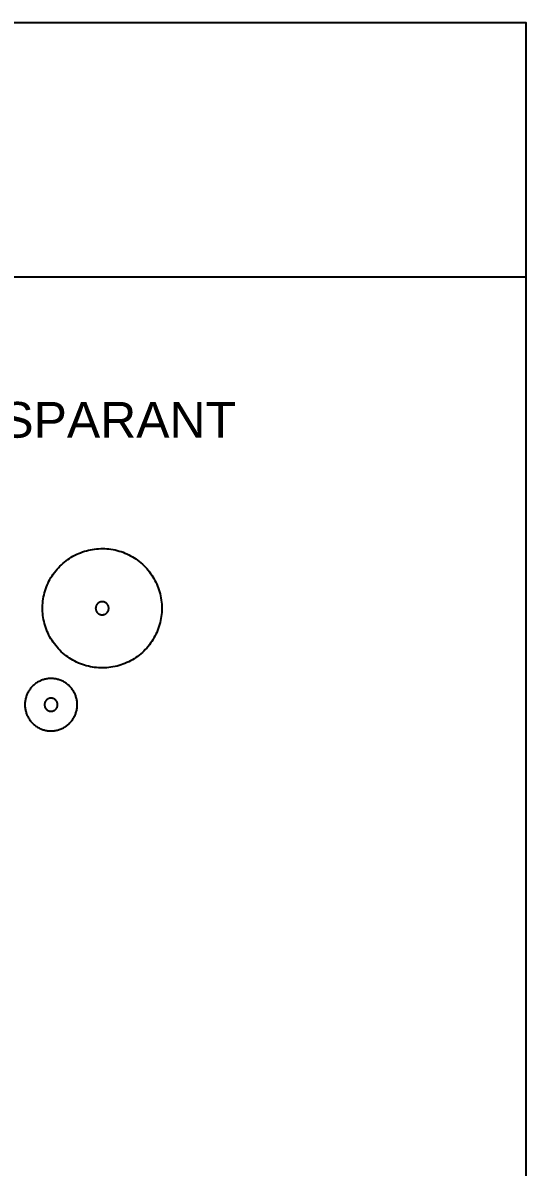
# Model space of a CAD drawing. Header units: millimetres. Extents: x 0 to 1736, y 0 to 1922.
# Drawn here: x 1524.7 to 1736, y 1441.5 to 1922 of the extents above; entities that cross this region are included whole.
import ezdxf

# ---------------------------------------------------------------- set-up
doc = ezdxf.new("R2010")
doc.units = ezdxf.units.MM
doc.header["$MEASUREMENT"] = 0
doc.layers.add('Default', color=18, linetype='Continuous', true_color=0x000000)

msp = doc.modelspace()

# ---------------------------------------------------------------- linework, layer by layer
at = {"layer": 'Default', "color": 251, "true_color": 0x696969}
for points in [[(0, 961), (1736, 961), (1736, 1922), (0, 1922)], [(0, 1815.41), (1736, 1815.41), (1736, 1922), (0, 1922)]]:
    msp.add_lwpolyline(points, close=True, dxfattribs=at)
at = {"layer": 'Default'}
for points in [[(1583.06, 1676.18), (1583.04, 1675.31), (1582.99, 1674.44), (1582.92, 1673.57), (1582.81, 1672.71), (1582.68, 1671.85), (1582.51, 1671), (1582.32, 1670.15), (1582.09, 1669.31), (1581.84, 1668.48), (1581.56, 1667.65), (1581.25, 1666.84), (1580.91, 1666.04), (1580.54, 1665.25), (1580.15, 1664.48), (1579.73, 1663.71), (1579.29, 1662.97), (1578.81, 1662.24), (1578.32, 1661.52), (1577.8, 1660.83), (1577.25, 1660.15), (1576.68, 1659.49), (1576.09, 1658.85), (1575.48, 1658.23), (1574.85, 1657.64), (1574.19, 1657.06), (1573.52, 1656.51), (1572.83, 1655.99), (1572.12, 1655.48), (1571.39, 1655.01), (1570.65, 1654.56), (1569.89, 1654.13), (1569.12, 1653.73), (1568.33, 1653.36), (1567.53, 1653.01), (1566.72, 1652.7), (1565.9, 1652.41), (1565.07, 1652.15), (1564.23, 1651.92), (1563.39, 1651.72), (1562.53, 1651.54), (1561.68, 1651.4), (1560.81, 1651.29), (1559.95, 1651.21), (1559.08, 1651.15), (1558.21, 1651.13), (1557.34, 1651.14), (1556.47, 1651.18), (1555.61, 1651.24), (1554.74, 1651.34), (1553.88, 1651.47), (1553.03, 1651.63), (1552.18, 1651.82), (1551.33, 1652.03), (1550.5, 1652.28), (1549.68, 1652.55), (1548.86, 1652.86), (1548.06, 1653.19), (1547.26, 1653.55), (1546.48, 1653.93), (1545.72, 1654.35), (1544.97, 1654.79), (1544.23, 1655.25), (1543.52, 1655.74), (1542.81, 1656.26), (1542.13, 1656.79), (1541.47, 1657.36), (1540.83, 1657.94), (1540.2, 1658.55), (1539.6, 1659.18), (1539.02, 1659.83), (1538.47, 1660.5), (1537.93, 1661.18), (1537.42, 1661.89), (1536.94, 1662.61), (1536.48, 1663.35), (1536.05, 1664.1), (1535.64, 1664.87), (1535.26, 1665.66), (1534.91, 1666.45), (1534.59, 1667.26), (1534.29, 1668.08), (1534.03, 1668.9), (1533.79, 1669.74), (1533.58, 1670.59), (1533.4, 1671.44), (1533.25, 1672.29), (1533.13, 1673.15), (1533.04, 1674.02), (1532.98, 1674.89), (1532.95, 1675.76), (1532.95, 1676.63), (1532.98, 1677.49), (1533.04, 1678.36), (1533.13, 1679.23), (1533.25, 1680.09), (1533.4, 1680.95), (1533.58, 1681.8), (1533.79, 1682.64), (1534.03, 1683.48), (1534.3, 1684.3), (1534.59, 1685.12), (1534.92, 1685.93), (1535.27, 1686.72), (1535.65, 1687.51), (1536.06, 1688.28), (1536.49, 1689.03), (1536.95, 1689.77), (1537.43, 1690.49), (1537.94, 1691.2), (1538.47, 1691.88), (1539.03, 1692.55), (1539.61, 1693.2), (1540.21, 1693.83), (1540.84, 1694.43), (1541.48, 1695.02), (1542.14, 1695.58), (1542.83, 1696.12), (1543.53, 1696.64), (1544.25, 1697.13), (1544.98, 1697.59), (1545.73, 1698.03), (1546.5, 1698.44), (1547.28, 1698.83), (1548.07, 1699.19), (1548.87, 1699.52), (1549.69, 1699.82), (1550.51, 1700.09), (1551.35, 1700.34), (1552.19, 1700.56), (1553.04, 1700.74), (1553.89, 1700.9), (1554.75, 1701.03), (1555.62, 1701.13), (1556.49, 1701.19), (1557.36, 1701.23), (1558.22, 1701.24), (1559.09, 1701.21), (1559.96, 1701.16), (1560.83, 1701.08), (1561.69, 1700.97), (1562.55, 1700.82), (1563.4, 1700.65), (1564.25, 1700.45), (1565.08, 1700.22), (1565.91, 1699.96), (1566.73, 1699.67), (1567.54, 1699.35), (1568.34, 1699), (1569.13, 1698.63), (1569.9, 1698.23), (1570.66, 1697.81), (1571.4, 1697.35), (1572.13, 1696.88), (1572.84, 1696.37), (1573.53, 1695.85), (1574.2, 1695.29), (1574.86, 1694.72), (1575.49, 1694.12), (1576.1, 1693.51), (1576.69, 1692.87), (1577.26, 1692.21), (1577.8, 1691.53), (1578.33, 1690.83), (1578.82, 1690.12), (1579.29, 1689.39), (1579.74, 1688.64), (1580.16, 1687.88), (1580.55, 1687.1), (1580.92, 1686.32), (1581.25, 1685.51), (1581.56, 1684.7), (1581.84, 1683.88), (1582.1, 1683.05), (1582.32, 1682.21), (1582.52, 1681.36), (1582.68, 1680.5), (1582.82, 1679.65), (1582.92, 1678.78), (1583, 1677.92), (1583.04, 1677.05)], [(1560.75, 1676.18), (1560.75, 1676.28), (1560.74, 1676.37), (1560.74, 1676.47), (1560.72, 1676.56), (1560.71, 1676.66), (1560.69, 1676.75), (1560.67, 1676.85), (1560.65, 1676.94), (1560.62, 1677.03), (1560.59, 1677.12), (1560.55, 1677.21), (1560.52, 1677.3), (1560.48, 1677.38), (1560.43, 1677.47), (1560.39, 1677.55), (1560.34, 1677.63), (1560.29, 1677.71), (1560.23, 1677.79), (1560.17, 1677.87), (1560.11, 1677.94), (1560.05, 1678.02), (1559.99, 1678.09), (1559.92, 1678.15), (1559.85, 1678.22), (1559.78, 1678.28), (1559.7, 1678.34), (1559.63, 1678.4), (1559.55, 1678.46), (1559.47, 1678.51), (1559.39, 1678.56), (1559.31, 1678.6), (1559.22, 1678.65), (1559.14, 1678.69), (1559.05, 1678.73), (1558.96, 1678.76), (1558.87, 1678.79), (1558.78, 1678.82), (1558.69, 1678.85), (1558.59, 1678.87), (1558.5, 1678.89), (1558.4, 1678.9), (1558.31, 1678.92), (1558.22, 1678.93), (1558.12, 1678.93), (1558.02, 1678.93), (1557.93, 1678.93), (1557.83, 1678.93), (1557.74, 1678.92), (1557.64, 1678.91), (1557.55, 1678.9), (1557.46, 1678.88), (1557.36, 1678.86), (1557.27, 1678.84), (1557.18, 1678.81), (1557.09, 1678.78), (1557, 1678.74), (1556.91, 1678.71), (1556.82, 1678.67), (1556.74, 1678.63), (1556.65, 1678.58), (1556.57, 1678.53), (1556.49, 1678.48), (1556.41, 1678.43), (1556.33, 1678.37), (1556.26, 1678.31), (1556.19, 1678.25), (1556.12, 1678.19), (1556.05, 1678.12), (1555.98, 1678.05), (1555.92, 1677.98), (1555.86, 1677.91), (1555.8, 1677.83), (1555.74, 1677.75), (1555.69, 1677.67), (1555.64, 1677.59), (1555.59, 1677.51), (1555.55, 1677.43), (1555.51, 1677.34), (1555.47, 1677.25), (1555.43, 1677.16), (1555.4, 1677.07), (1555.37, 1676.98), (1555.34, 1676.89), (1555.32, 1676.8), (1555.3, 1676.71), (1555.28, 1676.61), (1555.27, 1676.52), (1555.26, 1676.42), (1555.25, 1676.33), (1555.25, 1676.23), (1555.25, 1676.14), (1555.25, 1676.04), (1555.26, 1675.95), (1555.27, 1675.85), (1555.28, 1675.76), (1555.3, 1675.66), (1555.32, 1675.57), (1555.34, 1675.48), (1555.37, 1675.38), (1555.4, 1675.29), (1555.43, 1675.2), (1555.47, 1675.12), (1555.51, 1675.03), (1555.55, 1674.94), (1555.59, 1674.86), (1555.64, 1674.77), (1555.69, 1674.69), (1555.74, 1674.61), (1555.8, 1674.54), (1555.86, 1674.46), (1555.92, 1674.39), (1555.98, 1674.32), (1556.05, 1674.25), (1556.12, 1674.18), (1556.19, 1674.12), (1556.26, 1674.06), (1556.33, 1674), (1556.41, 1673.94), (1556.49, 1673.89), (1556.57, 1673.83), (1556.65, 1673.79), (1556.74, 1673.74), (1556.82, 1673.7), (1556.91, 1673.66), (1557, 1673.62), (1557.09, 1673.59), (1557.18, 1673.56), (1557.27, 1673.53), (1557.36, 1673.51), (1557.46, 1673.49), (1557.55, 1673.47), (1557.64, 1673.46), (1557.74, 1673.45), (1557.83, 1673.44), (1557.93, 1673.43), (1558.02, 1673.43), (1558.12, 1673.44), (1558.22, 1673.44), (1558.31, 1673.45), (1558.4, 1673.46), (1558.5, 1673.48), (1558.59, 1673.5), (1558.69, 1673.52), (1558.78, 1673.55), (1558.87, 1673.57), (1558.96, 1673.61), (1559.05, 1673.64), (1559.14, 1673.68), (1559.22, 1673.72), (1559.31, 1673.76), (1559.39, 1673.81), (1559.47, 1673.86), (1559.55, 1673.91), (1559.63, 1673.97), (1559.7, 1674.03), (1559.78, 1674.09), (1559.85, 1674.15), (1559.92, 1674.21), (1559.99, 1674.28), (1560.05, 1674.35), (1560.11, 1674.42), (1560.17, 1674.5), (1560.23, 1674.58), (1560.29, 1674.65), (1560.34, 1674.73), (1560.39, 1674.82), (1560.43, 1674.9), (1560.48, 1674.98), (1560.52, 1675.07), (1560.55, 1675.16), (1560.59, 1675.25), (1560.62, 1675.34), (1560.65, 1675.43), (1560.67, 1675.52), (1560.69, 1675.62), (1560.71, 1675.71), (1560.72, 1675.8), (1560.74, 1675.9), (1560.74, 1675.99), (1560.75, 1676.09)], [(1547.52, 1635.68), (1547.52, 1636.06), (1547.5, 1636.44), (1547.46, 1636.82), (1547.42, 1637.2), (1547.36, 1637.58), (1547.29, 1637.96), (1547.2, 1638.33), (1547.1, 1638.7), (1546.99, 1639.06), (1546.87, 1639.42), (1546.73, 1639.78), (1546.58, 1640.13), (1546.42, 1640.48), (1546.25, 1640.82), (1546.06, 1641.15), (1545.87, 1641.48), (1545.66, 1641.8), (1545.44, 1642.12), (1545.22, 1642.42), (1544.98, 1642.72), (1544.73, 1643.01), (1544.47, 1643.29), (1544.2, 1643.56), (1543.92, 1643.82), (1543.63, 1644.07), (1543.34, 1644.32), (1543.03, 1644.55), (1542.72, 1644.77), (1542.4, 1644.98), (1542.08, 1645.18), (1541.74, 1645.36), (1541.41, 1645.54), (1541.06, 1645.7), (1540.71, 1645.85), (1540.35, 1645.99), (1539.99, 1646.12), (1539.63, 1646.23), (1539.26, 1646.33), (1538.89, 1646.42), (1538.52, 1646.5), (1538.14, 1646.56), (1537.76, 1646.61), (1537.38, 1646.65), (1537, 1646.67), (1536.62, 1646.68), (1536.24, 1646.68), (1535.85, 1646.66), (1535.47, 1646.63), (1535.09, 1646.59), (1534.72, 1646.53), (1534.34, 1646.46), (1533.97, 1646.38), (1533.6, 1646.29), (1533.23, 1646.18), (1532.87, 1646.06), (1532.51, 1645.92), (1532.16, 1645.78), (1531.81, 1645.62), (1531.47, 1645.45), (1531.13, 1645.27), (1530.8, 1645.08), (1530.48, 1644.87), (1530.17, 1644.66), (1529.86, 1644.43), (1529.56, 1644.2), (1529.27, 1643.95), (1528.98, 1643.69), (1528.71, 1643.43), (1528.45, 1643.15), (1528.19, 1642.86), (1527.95, 1642.57), (1527.71, 1642.27), (1527.49, 1641.96), (1527.28, 1641.64), (1527.08, 1641.32), (1526.89, 1640.99), (1526.71, 1640.65), (1526.54, 1640.31), (1526.39, 1639.96), (1526.25, 1639.6), (1526.12, 1639.24), (1526, 1638.88), (1525.89, 1638.51), (1525.8, 1638.14), (1525.72, 1637.77), (1525.66, 1637.39), (1525.6, 1637.01), (1525.56, 1636.63), (1525.54, 1636.25), (1525.52, 1635.87), (1525.52, 1635.49), (1525.54, 1635.11), (1525.56, 1634.73), (1525.6, 1634.35), (1525.66, 1633.97), (1525.72, 1633.59), (1525.8, 1633.22), (1525.89, 1632.85), (1526, 1632.48), (1526.12, 1632.12), (1526.25, 1631.76), (1526.39, 1631.41), (1526.54, 1631.06), (1526.71, 1630.71), (1526.89, 1630.38), (1527.08, 1630.04), (1527.28, 1629.72), (1527.49, 1629.4), (1527.71, 1629.09), (1527.95, 1628.79), (1528.19, 1628.5), (1528.45, 1628.21), (1528.71, 1627.94), (1528.98, 1627.67), (1529.27, 1627.41), (1529.56, 1627.17), (1529.86, 1626.93), (1530.17, 1626.7), (1530.48, 1626.49), (1530.8, 1626.28), (1531.13, 1626.09), (1531.47, 1625.91), (1531.81, 1625.74), (1532.16, 1625.58), (1532.51, 1625.44), (1532.87, 1625.31), (1533.23, 1625.18), (1533.6, 1625.08), (1533.97, 1624.98), (1534.34, 1624.9), (1534.72, 1624.83), (1535.09, 1624.77), (1535.47, 1624.73), (1535.85, 1624.7), (1536.24, 1624.68), (1536.62, 1624.68), (1537, 1624.69), (1537.38, 1624.71), (1537.76, 1624.75), (1538.14, 1624.8), (1538.52, 1624.86), (1538.89, 1624.94), (1539.26, 1625.03), (1539.63, 1625.13), (1539.99, 1625.24), (1540.35, 1625.37), (1540.71, 1625.51), (1541.06, 1625.66), (1541.41, 1625.82), (1541.74, 1626), (1542.08, 1626.19), (1542.4, 1626.39), (1542.72, 1626.6), (1543.03, 1626.82), (1543.34, 1627.05), (1543.63, 1627.29), (1543.92, 1627.54), (1544.2, 1627.8), (1544.47, 1628.07), (1544.73, 1628.35), (1544.98, 1628.64), (1545.22, 1628.94), (1545.44, 1629.25), (1545.66, 1629.56), (1545.87, 1629.88), (1546.06, 1630.21), (1546.25, 1630.54), (1546.42, 1630.88), (1546.58, 1631.23), (1546.73, 1631.58), (1546.87, 1631.94), (1546.99, 1632.3), (1547.1, 1632.67), (1547.2, 1633.03), (1547.29, 1633.41), (1547.36, 1633.78), (1547.42, 1634.16), (1547.46, 1634.54), (1547.5, 1634.92), (1547.52, 1635.3)], [(1539.27, 1635.68), (1539.27, 1635.78), (1539.27, 1635.87), (1539.26, 1635.97), (1539.25, 1636.06), (1539.23, 1636.16), (1539.21, 1636.25), (1539.19, 1636.34), (1539.17, 1636.43), (1539.14, 1636.53), (1539.11, 1636.62), (1539.07, 1636.71), (1539.04, 1636.79), (1539, 1636.88), (1538.95, 1636.97), (1538.91, 1637.05), (1538.86, 1637.13), (1538.81, 1637.21), (1538.75, 1637.29), (1538.7, 1637.37), (1538.64, 1637.44), (1538.57, 1637.51), (1538.51, 1637.58), (1538.44, 1637.65), (1538.37, 1637.72), (1538.3, 1637.78), (1538.23, 1637.84), (1538.15, 1637.9), (1538.07, 1637.95), (1537.99, 1638.01), (1537.91, 1638.05), (1537.83, 1638.1), (1537.74, 1638.15), (1537.66, 1638.19), (1537.57, 1638.22), (1537.48, 1638.26), (1537.39, 1638.29), (1537.3, 1638.32), (1537.21, 1638.34), (1537.11, 1638.37), (1537.02, 1638.39), (1536.93, 1638.4), (1536.83, 1638.41), (1536.74, 1638.42), (1536.64, 1638.43), (1536.55, 1638.43), (1536.45, 1638.43), (1536.36, 1638.43), (1536.26, 1638.42), (1536.17, 1638.41), (1536.07, 1638.39), (1535.98, 1638.38), (1535.88, 1638.36), (1535.79, 1638.33), (1535.7, 1638.31), (1535.61, 1638.28), (1535.52, 1638.24), (1535.43, 1638.21), (1535.34, 1638.17), (1535.26, 1638.12), (1535.18, 1638.08), (1535.09, 1638.03), (1535.01, 1637.98), (1534.93, 1637.93), (1534.86, 1637.87), (1534.78, 1637.81), (1534.71, 1637.75), (1534.64, 1637.68), (1534.57, 1637.62), (1534.5, 1637.55), (1534.44, 1637.48), (1534.38, 1637.4), (1534.32, 1637.33), (1534.26, 1637.25), (1534.21, 1637.17), (1534.16, 1637.09), (1534.11, 1637.01), (1534.07, 1636.92), (1534.03, 1636.84), (1533.99, 1636.75), (1533.95, 1636.66), (1533.92, 1636.57), (1533.89, 1636.48), (1533.87, 1636.39), (1533.84, 1636.3), (1533.82, 1636.2), (1533.81, 1636.11), (1533.79, 1636.01), (1533.78, 1635.92), (1533.78, 1635.82), (1533.77, 1635.73), (1533.77, 1635.63), (1533.78, 1635.54), (1533.78, 1635.44), (1533.79, 1635.35), (1533.81, 1635.25), (1533.82, 1635.16), (1533.84, 1635.07), (1533.87, 1634.97), (1533.89, 1634.88), (1533.92, 1634.79), (1533.95, 1634.7), (1533.99, 1634.61), (1534.03, 1634.52), (1534.07, 1634.44), (1534.11, 1634.35), (1534.16, 1634.27), (1534.21, 1634.19), (1534.26, 1634.11), (1534.32, 1634.03), (1534.38, 1633.96), (1534.44, 1633.89), (1534.5, 1633.81), (1534.57, 1633.74), (1534.64, 1633.68), (1534.71, 1633.61), (1534.78, 1633.55), (1534.86, 1633.49), (1534.93, 1633.44), (1535.01, 1633.38), (1535.09, 1633.33), (1535.18, 1633.28), (1535.26, 1633.24), (1535.34, 1633.2), (1535.43, 1633.16), (1535.52, 1633.12), (1535.61, 1633.09), (1535.7, 1633.06), (1535.79, 1633.03), (1535.88, 1633.01), (1535.98, 1632.99), (1536.07, 1632.97), (1536.17, 1632.95), (1536.26, 1632.94), (1536.36, 1632.94), (1536.45, 1632.93), (1536.55, 1632.93), (1536.64, 1632.93), (1536.74, 1632.94), (1536.83, 1632.95), (1536.93, 1632.96), (1537.02, 1632.98), (1537.11, 1633), (1537.21, 1633.02), (1537.3, 1633.04), (1537.39, 1633.07), (1537.48, 1633.1), (1537.57, 1633.14), (1537.66, 1633.18), (1537.74, 1633.22), (1537.83, 1633.26), (1537.91, 1633.31), (1537.99, 1633.36), (1538.07, 1633.41), (1538.15, 1633.46), (1538.23, 1633.52), (1538.3, 1633.58), (1538.37, 1633.65), (1538.44, 1633.71), (1538.51, 1633.78), (1538.57, 1633.85), (1538.64, 1633.92), (1538.7, 1634), (1538.75, 1634.07), (1538.81, 1634.15), (1538.86, 1634.23), (1538.91, 1634.31), (1538.95, 1634.4), (1539, 1634.48), (1539.04, 1634.57), (1539.07, 1634.66), (1539.11, 1634.75), (1539.14, 1634.84), (1539.17, 1634.93), (1539.19, 1635.02), (1539.21, 1635.11), (1539.23, 1635.21), (1539.25, 1635.3), (1539.26, 1635.4), (1539.27, 1635.49), (1539.27, 1635.59)]]:
    msp.add_lwpolyline(points, close=True, dxfattribs=at)

# ---------------------------------------------------------------- texts
at = {"layer": 'Default', "insert": (1223, 1723.5), "char_height": 15, "width": 400.8434, "attachment_point": 7, "line_spacing_factor": 0.963855}
msp.add_mtext('\\fArial;LASEREN 15x UIT 6MM TRANSPARANT \\PKLEURLOOS PERSPEX', dxfattribs=at)

doc.saveas('drawing.dxf')
